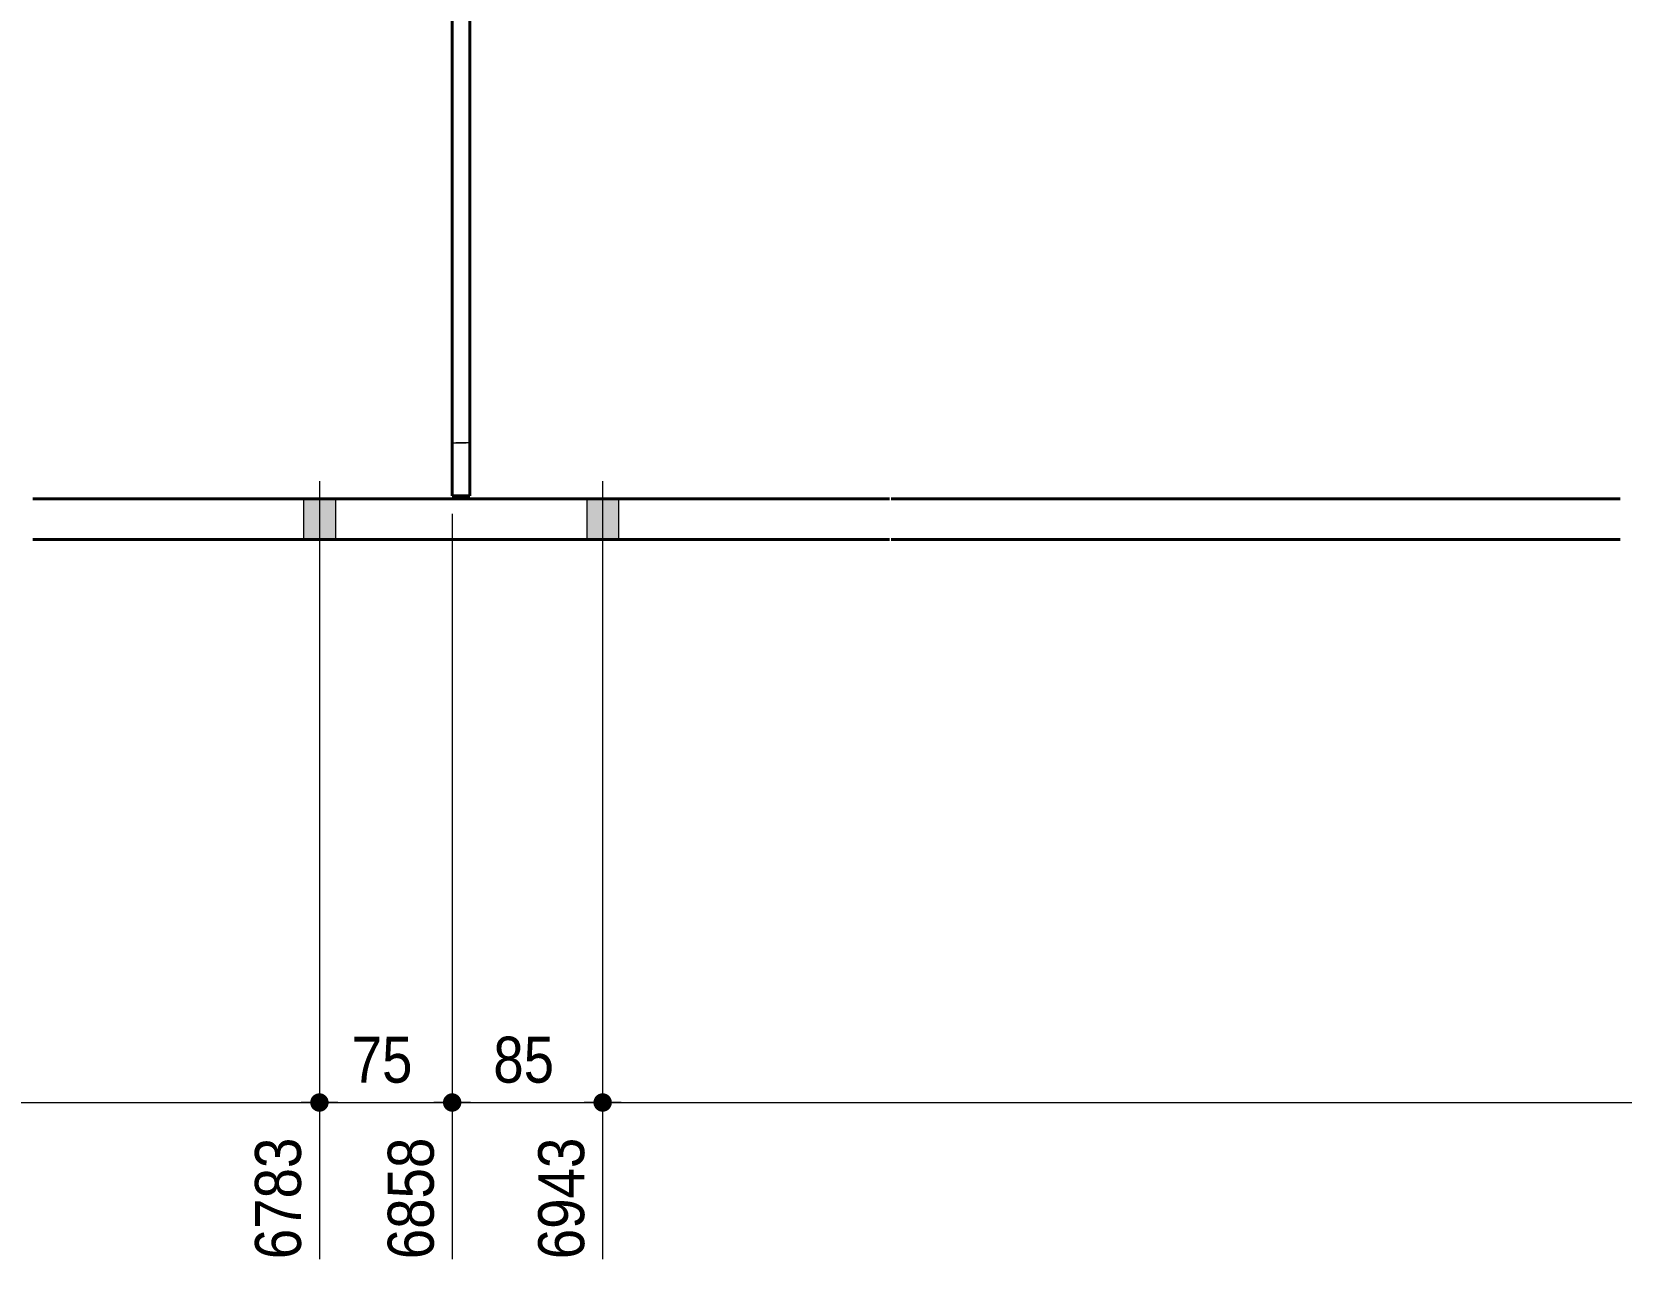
# Model space of a CAD drawing. Header units: millimetres. Extents: x 2 to 584, y 5 to 405.
# Drawn here: x 314.6 to 404.4, y 246.2 to 315.6 of the extents above; entities that cross this region are included whole.
import ezdxf

# ---------------------------------------------------------------- set-up
doc = ezdxf.new("R2010")
doc.units = ezdxf.units.MM
doc.linetypes.add('CACHE2', pattern=[1.190625, 0.79375, -0.396875])
for name, color, linetype, lineweight in [('Boulon', 7, 'Continuous', 0), ('Cache', 7, 'Continuous', 0), ('Cotation', 7, 'Continuous', 0), ('Piece', 2, 'Continuous', 0)]:
    doc.layers.add(name, color=color, linetype=linetype, lineweight=lineweight)
doc.styles.add('ARIAL', font='ARIAL.TTF')

# ---------------------------------------------------------------- blocks, each defined once
blk = doc.blocks.new('*A14')
at = {"layer": 'Boulon'}
for points in [[(331.708, 289.207), (331.708, 286.907), (329.908, 286.907), (329.908, 289.207)], [(331.708, 289.207), (331.708, 286.907), (329.908, 286.907), (329.908, 289.207)], [(347.708, 289.207), (347.708, 286.907), (345.908, 286.907), (345.908, 289.207)], [(347.708, 289.207), (347.708, 286.907), (345.908, 286.907), (345.908, 289.207)]]:
    blk.add_hatch(color=256, dxfattribs=at).paths.add_polyline_path(points, flags=17)
at = {"layer": 'Boulon', "linetype": 'Continuous', "lineweight": 0}
for p, q in [((330.808, 290.207), (330.808, 282.207)), ((330.808, 290.207), (330.808, 282.207)), ((346.808, 290.207), (346.808, 282.207)), ((346.808, 290.207), (346.808, 282.207)), ((329.908, 289.207), (329.908, 286.907)), ((329.908, 289.207), (329.908, 286.907)), ((331.708, 289.207), (331.708, 286.907)), ((331.708, 289.207), (331.708, 286.907)), ((345.908, 289.207), (345.908, 286.907)), ((345.908, 289.207), (345.908, 286.907)), ((347.708, 289.207), (347.708, 286.907)), ((347.708, 289.207), (347.708, 286.907))]:
    blk.add_line(p, q, dxfattribs=at)
blk = doc.blocks.new('*A19')
at = {"layer": 'Piece', "color": 2, "linetype": 'Continuous', "lineweight": 40}
for p, q in [((363.00841, 289.207446), (314.60841, 289.207446)), ((404.302341, 289.207446), (363.10841, 289.207446)), ((314.60841, 286.907446), (363.00841, 286.907446)), ((363.10841, 286.907446), (404.302341, 286.907446))]:
    blk.add_line(p, q, dxfattribs=at)
blk = doc.blocks.new('*A20')
at = {"layer": 'Cache', "color": 7, "linetype": 'CACHE2', "lineweight": 20}
for p, q in [((338.30841, 289.367447), (338.30841, 333.447446)), ((338.30841, 333.447446), (339.30841, 333.447446)), ((339.30841, 289.367447), (339.30841, 333.447446)), ((339.30841, 292.367447), (338.30841, 292.367447)), ((338.30841, 289.367447), (339.30841, 289.367447))]:
    blk.add_line(p, q, dxfattribs=at)
blk = doc.blocks.new('*A21')
at = {"layer": 'Cache', "color": 7, "linetype": 'CACHE2', "lineweight": 20}
blk.add_line((338.30841, 292.367447), (339.30841, 292.367447), dxfattribs=at)
at = {"layer": 'Piece', "color": 2, "linetype": 'Continuous', "lineweight": 40}
for p, q in [((338.30841, 333.447446), (338.30841, 289.367447)), ((339.30841, 333.447446), (338.30841, 333.447446)), ((339.30841, 289.367447), (339.30841, 333.447446)), ((338.30841, 289.367447), (339.30841, 289.367447))]:
    blk.add_line(p, q, dxfattribs=at)
blk = doc.blocks.new('*A97')
at = {"layer": 'Cotation'}
blk.add_hatch(color=256, dxfattribs=at).paths.add_polyline_path([(330.783, 254.579), (330.757, 254.581), (330.732, 254.584), (330.707, 254.588), (330.682, 254.594), (330.657, 254.6), (330.633, 254.608), (330.609, 254.618), (330.586, 254.628), (330.563, 254.639), (330.541, 254.652), (330.52, 254.666), (330.499, 254.68), (330.479, 254.696), (330.459, 254.713), (330.441, 254.73), (330.423, 254.749), (330.406, 254.768), (330.391, 254.788), (330.376, 254.809), (330.362, 254.831), (330.35, 254.853), (330.338, 254.876), (330.328, 254.899), (330.319, 254.923), (330.311, 254.947), (330.304, 254.972), (330.298, 254.997), (330.294, 255.022), (330.291, 255.047), (330.289, 255.073), (330.288, 255.098), (330.289, 255.124), (330.291, 255.149), (330.294, 255.174), (330.298, 255.2), (330.304, 255.224), (330.311, 255.249), (330.319, 255.273), (330.328, 255.297), (330.338, 255.32), (330.35, 255.343), (330.362, 255.365), (330.376, 255.387), (330.391, 255.408), (330.406, 255.428), (330.423, 255.447), (330.441, 255.466), (330.459, 255.483), (330.479, 255.5), (330.499, 255.516), (330.52, 255.53), (330.541, 255.544), (330.563, 255.557), (330.586, 255.568), (330.609, 255.578), (330.633, 255.588), (330.657, 255.596), (330.682, 255.602), (330.707, 255.608), (330.732, 255.612), (330.757, 255.616), (330.783, 255.617), (330.808, 255.618), (330.834, 255.617), (330.859, 255.616), (330.885, 255.612), (330.91, 255.608), (330.935, 255.602), (330.959, 255.596), (330.984, 255.588), (331.007, 255.578), (331.031, 255.568), (331.054, 255.557), (331.076, 255.544), (331.097, 255.53), (331.118, 255.516), (331.138, 255.5), (331.158, 255.483), (331.176, 255.466), (331.194, 255.447), (331.21, 255.428), (331.226, 255.408), (331.241, 255.387), (331.254, 255.365), (331.267, 255.343), (331.278, 255.32), (331.289, 255.297), (331.298, 255.273), (331.306, 255.249), (331.313, 255.224), (331.318, 255.2), (331.323, 255.174), (331.326, 255.149), (331.328, 255.124), (331.328, 255.098), (331.328, 255.073), (331.326, 255.047), (331.323, 255.022), (331.318, 254.997), (331.313, 254.972), (331.306, 254.947), (331.298, 254.923), (331.289, 254.899), (331.278, 254.876), (331.267, 254.853), (331.254, 254.831), (331.241, 254.809), (331.226, 254.788), (331.21, 254.768), (331.194, 254.749), (331.176, 254.73), (331.158, 254.713), (331.138, 254.696), (331.118, 254.68), (331.097, 254.666), (331.076, 254.652), (331.054, 254.639), (331.031, 254.628), (331.007, 254.618), (330.984, 254.608), (330.959, 254.6), (330.935, 254.594), (330.91, 254.588), (330.885, 254.584), (330.859, 254.581), (330.834, 254.579), (330.808, 254.578)], flags=17)
at = {"layer": 'Cotation', "linetype": 'Continuous', "lineweight": 0}
for p, q in [((330.808, 289.52), (330.808, 246.244)), ((330.808, 256.138), (330.808, 254.058)), ((109.727, 255.098), (330.808, 255.098)), ((331.848, 255.098), (329.768, 255.098)), ((330.808, 255.098), (331.848, 255.098))]:
    blk.add_line(p, q, dxfattribs=at)
at = {"layer": 'Cotation'}
blk.add_point((330.808, 255.098), dxfattribs=at)
at = {"layer": 'Cotation', "style": 'ARIAL', "width": 0.85}
blk.add_text('6783', height=2.6, rotation=90.00021, dxfattribs=at).set_placement((329.768, 246.244))
blk = doc.blocks.new('*A98')
at = {"layer": 'Cotation'}
for points in [[(330.783, 254.579), (330.757, 254.581), (330.732, 254.584), (330.707, 254.588), (330.682, 254.594), (330.657, 254.6), (330.633, 254.608), (330.609, 254.618), (330.586, 254.628), (330.563, 254.639), (330.541, 254.652), (330.52, 254.666), (330.499, 254.68), (330.479, 254.696), (330.459, 254.713), (330.441, 254.73), (330.423, 254.749), (330.406, 254.768), (330.391, 254.788), (330.376, 254.809), (330.362, 254.831), (330.35, 254.853), (330.338, 254.876), (330.328, 254.899), (330.319, 254.923), (330.311, 254.947), (330.304, 254.972), (330.298, 254.997), (330.294, 255.022), (330.291, 255.047), (330.289, 255.073), (330.288, 255.098), (330.289, 255.124), (330.291, 255.149), (330.294, 255.174), (330.298, 255.2), (330.304, 255.224), (330.311, 255.249), (330.319, 255.273), (330.328, 255.297), (330.338, 255.32), (330.35, 255.343), (330.362, 255.365), (330.376, 255.387), (330.391, 255.408), (330.406, 255.428), (330.423, 255.447), (330.441, 255.466), (330.459, 255.483), (330.479, 255.5), (330.499, 255.516), (330.52, 255.53), (330.541, 255.544), (330.563, 255.557), (330.586, 255.568), (330.609, 255.578), (330.633, 255.588), (330.657, 255.596), (330.682, 255.602), (330.707, 255.608), (330.732, 255.612), (330.757, 255.616), (330.783, 255.617), (330.808, 255.618), (330.834, 255.617), (330.859, 255.616), (330.885, 255.612), (330.91, 255.608), (330.935, 255.602), (330.959, 255.596), (330.984, 255.588), (331.007, 255.578), (331.031, 255.568), (331.054, 255.557), (331.076, 255.544), (331.097, 255.53), (331.118, 255.516), (331.138, 255.5), (331.158, 255.483), (331.176, 255.466), (331.194, 255.447), (331.21, 255.428), (331.226, 255.408), (331.241, 255.387), (331.254, 255.365), (331.267, 255.343), (331.278, 255.32), (331.289, 255.297), (331.298, 255.273), (331.306, 255.249), (331.313, 255.224), (331.318, 255.2), (331.323, 255.174), (331.326, 255.149), (331.328, 255.124), (331.328, 255.098), (331.328, 255.073), (331.326, 255.047), (331.323, 255.022), (331.318, 254.997), (331.313, 254.972), (331.306, 254.947), (331.298, 254.923), (331.289, 254.899), (331.278, 254.876), (331.267, 254.853), (331.254, 254.831), (331.241, 254.809), (331.226, 254.788), (331.21, 254.768), (331.194, 254.749), (331.176, 254.73), (331.158, 254.713), (331.138, 254.696), (331.118, 254.68), (331.097, 254.666), (331.076, 254.652), (331.054, 254.639), (331.031, 254.628), (331.007, 254.618), (330.984, 254.608), (330.959, 254.6), (330.935, 254.594), (330.91, 254.588), (330.885, 254.584), (330.859, 254.581), (330.834, 254.579), (330.808, 254.578)], [(338.283, 254.579), (338.257, 254.581), (338.232, 254.584), (338.207, 254.588), (338.182, 254.594), (338.157, 254.6), (338.133, 254.608), (338.109, 254.618), (338.086, 254.628), (338.063, 254.639), (338.041, 254.652), (338.02, 254.666), (337.999, 254.68), (337.979, 254.696), (337.959, 254.713), (337.941, 254.73), (337.923, 254.749), (337.906, 254.768), (337.891, 254.788), (337.876, 254.809), (337.862, 254.831), (337.85, 254.853), (337.838, 254.876), (337.828, 254.899), (337.819, 254.923), (337.811, 254.947), (337.804, 254.972), (337.798, 254.997), (337.794, 255.022), (337.791, 255.047), (337.789, 255.073), (337.788, 255.098), (337.789, 255.124), (337.791, 255.149), (337.794, 255.174), (337.798, 255.2), (337.804, 255.224), (337.811, 255.249), (337.819, 255.273), (337.828, 255.297), (337.838, 255.32), (337.85, 255.343), (337.862, 255.365), (337.876, 255.387), (337.891, 255.408), (337.906, 255.428), (337.923, 255.447), (337.941, 255.466), (337.959, 255.483), (337.979, 255.5), (337.999, 255.516), (338.02, 255.53), (338.041, 255.544), (338.063, 255.557), (338.086, 255.568), (338.109, 255.578), (338.133, 255.588), (338.157, 255.596), (338.182, 255.602), (338.207, 255.608), (338.232, 255.612), (338.257, 255.616), (338.283, 255.617), (338.308, 255.618), (338.334, 255.617), (338.359, 255.616), (338.385, 255.612), (338.41, 255.608), (338.435, 255.602), (338.459, 255.596), (338.484, 255.588), (338.507, 255.578), (338.531, 255.568), (338.554, 255.557), (338.576, 255.544), (338.597, 255.53), (338.618, 255.516), (338.638, 255.5), (338.658, 255.483), (338.676, 255.466), (338.694, 255.447), (338.71, 255.428), (338.726, 255.408), (338.741, 255.387), (338.754, 255.365), (338.767, 255.343), (338.778, 255.32), (338.789, 255.297), (338.798, 255.273), (338.806, 255.249), (338.813, 255.224), (338.818, 255.2), (338.823, 255.174), (338.826, 255.149), (338.828, 255.124), (338.828, 255.098), (338.828, 255.073), (338.826, 255.047), (338.823, 255.022), (338.818, 254.997), (338.813, 254.972), (338.806, 254.947), (338.798, 254.923), (338.789, 254.899), (338.778, 254.876), (338.767, 254.853), (338.754, 254.831), (338.741, 254.809), (338.726, 254.788), (338.71, 254.768), (338.694, 254.749), (338.676, 254.73), (338.658, 254.713), (338.638, 254.696), (338.618, 254.68), (338.597, 254.666), (338.576, 254.652), (338.554, 254.639), (338.531, 254.628), (338.507, 254.618), (338.484, 254.608), (338.459, 254.6), (338.435, 254.594), (338.41, 254.588), (338.385, 254.584), (338.359, 254.581), (338.334, 254.579), (338.308, 254.578)]]:
    blk.add_hatch(color=256, dxfattribs=at).paths.add_polyline_path(points, flags=17)
at = {"layer": 'Cotation', "linetype": 'Continuous', "lineweight": 0}
for p, q in [((330.808, 289.52), (330.808, 246.244)), ((338.308, 288.367), (338.308, 246.244)), ((330.808, 256.138), (330.808, 254.058)), ((338.308, 256.138), (338.308, 254.058)), ((331.848, 255.098), (329.768, 255.098)), ((330.808, 255.098), (329.768, 255.098)), ((330.808, 255.098), (338.308, 255.098)), ((339.348, 255.098), (337.268, 255.098)), ((338.308, 255.098), (339.348, 255.098))]:
    blk.add_line(p, q, dxfattribs=at)
at = {"layer": 'Cotation'}
for p in [(330.808, 255.098), (338.308, 255.098)]:
    blk.add_point(p, dxfattribs=at)
at = {"layer": 'Cotation', "style": 'ARIAL', "width": 0.85}
blk.add_text('75', height=2.6, dxfattribs=at).set_placement((332.63, 256.218))
blk.add_text('6858', height=2.6, rotation=90.00021, dxfattribs=at).set_placement((337.268, 246.244))
blk = doc.blocks.new('*A99')
at = {"layer": 'Cotation'}
for points in [[(338.283, 254.579), (338.257, 254.581), (338.232, 254.584), (338.207, 254.588), (338.182, 254.594), (338.157, 254.6), (338.133, 254.608), (338.109, 254.618), (338.086, 254.628), (338.063, 254.639), (338.041, 254.652), (338.02, 254.666), (337.999, 254.68), (337.979, 254.696), (337.959, 254.713), (337.941, 254.73), (337.923, 254.749), (337.906, 254.768), (337.891, 254.788), (337.876, 254.809), (337.862, 254.831), (337.85, 254.853), (337.838, 254.876), (337.828, 254.899), (337.819, 254.923), (337.811, 254.947), (337.804, 254.972), (337.798, 254.997), (337.794, 255.022), (337.791, 255.047), (337.789, 255.073), (337.788, 255.098), (337.789, 255.124), (337.791, 255.149), (337.794, 255.174), (337.798, 255.2), (337.804, 255.224), (337.811, 255.249), (337.819, 255.273), (337.828, 255.297), (337.838, 255.32), (337.85, 255.343), (337.862, 255.365), (337.876, 255.387), (337.891, 255.408), (337.906, 255.428), (337.923, 255.447), (337.941, 255.466), (337.959, 255.483), (337.979, 255.5), (337.999, 255.516), (338.02, 255.53), (338.041, 255.544), (338.063, 255.557), (338.086, 255.568), (338.109, 255.578), (338.133, 255.588), (338.157, 255.596), (338.182, 255.602), (338.207, 255.608), (338.232, 255.612), (338.257, 255.616), (338.283, 255.617), (338.308, 255.618), (338.334, 255.617), (338.359, 255.616), (338.385, 255.612), (338.41, 255.608), (338.435, 255.602), (338.459, 255.596), (338.484, 255.588), (338.507, 255.578), (338.531, 255.568), (338.554, 255.557), (338.576, 255.544), (338.597, 255.53), (338.618, 255.516), (338.638, 255.5), (338.658, 255.483), (338.676, 255.466), (338.694, 255.447), (338.71, 255.428), (338.726, 255.408), (338.741, 255.387), (338.754, 255.365), (338.767, 255.343), (338.778, 255.32), (338.789, 255.297), (338.798, 255.273), (338.806, 255.249), (338.813, 255.224), (338.818, 255.2), (338.823, 255.174), (338.826, 255.149), (338.828, 255.124), (338.828, 255.098), (338.828, 255.073), (338.826, 255.047), (338.823, 255.022), (338.818, 254.997), (338.813, 254.972), (338.806, 254.947), (338.798, 254.923), (338.789, 254.899), (338.778, 254.876), (338.767, 254.853), (338.754, 254.831), (338.741, 254.809), (338.726, 254.788), (338.71, 254.768), (338.694, 254.749), (338.676, 254.73), (338.658, 254.713), (338.638, 254.696), (338.618, 254.68), (338.597, 254.666), (338.576, 254.652), (338.554, 254.639), (338.531, 254.628), (338.507, 254.618), (338.484, 254.608), (338.459, 254.6), (338.435, 254.594), (338.41, 254.588), (338.385, 254.584), (338.359, 254.581), (338.334, 254.579), (338.308, 254.578)], [(346.783, 254.579), (346.757, 254.581), (346.732, 254.584), (346.707, 254.588), (346.682, 254.594), (346.657, 254.6), (346.633, 254.608), (346.609, 254.618), (346.586, 254.628), (346.563, 254.639), (346.541, 254.652), (346.52, 254.666), (346.499, 254.68), (346.479, 254.696), (346.459, 254.713), (346.441, 254.73), (346.423, 254.749), (346.406, 254.768), (346.391, 254.788), (346.376, 254.809), (346.362, 254.831), (346.35, 254.853), (346.338, 254.876), (346.328, 254.899), (346.319, 254.923), (346.311, 254.947), (346.304, 254.972), (346.298, 254.997), (346.294, 255.022), (346.291, 255.047), (346.289, 255.073), (346.288, 255.098), (346.289, 255.124), (346.291, 255.149), (346.294, 255.174), (346.298, 255.2), (346.304, 255.224), (346.311, 255.249), (346.319, 255.273), (346.328, 255.297), (346.338, 255.32), (346.35, 255.343), (346.362, 255.365), (346.376, 255.387), (346.391, 255.408), (346.406, 255.428), (346.423, 255.447), (346.441, 255.466), (346.459, 255.483), (346.479, 255.5), (346.499, 255.516), (346.52, 255.53), (346.541, 255.544), (346.563, 255.557), (346.586, 255.568), (346.609, 255.578), (346.633, 255.588), (346.657, 255.596), (346.682, 255.602), (346.707, 255.608), (346.732, 255.612), (346.757, 255.616), (346.783, 255.617), (346.808, 255.618), (346.834, 255.617), (346.859, 255.616), (346.885, 255.612), (346.91, 255.608), (346.935, 255.602), (346.959, 255.596), (346.984, 255.588), (347.007, 255.578), (347.031, 255.568), (347.054, 255.557), (347.076, 255.544), (347.097, 255.53), (347.118, 255.516), (347.138, 255.5), (347.158, 255.483), (347.176, 255.466), (347.194, 255.447), (347.21, 255.428), (347.226, 255.408), (347.241, 255.387), (347.254, 255.365), (347.267, 255.343), (347.278, 255.32), (347.289, 255.297), (347.298, 255.273), (347.306, 255.249), (347.313, 255.224), (347.318, 255.2), (347.323, 255.174), (347.326, 255.149), (347.328, 255.124), (347.328, 255.098), (347.328, 255.073), (347.326, 255.047), (347.323, 255.022), (347.318, 254.997), (347.313, 254.972), (347.306, 254.947), (347.298, 254.923), (347.289, 254.899), (347.278, 254.876), (347.267, 254.853), (347.254, 254.831), (347.241, 254.809), (347.226, 254.788), (347.21, 254.768), (347.194, 254.749), (347.176, 254.73), (347.158, 254.713), (347.138, 254.696), (347.118, 254.68), (347.097, 254.666), (347.076, 254.652), (347.054, 254.639), (347.031, 254.628), (347.007, 254.618), (346.984, 254.608), (346.959, 254.6), (346.935, 254.594), (346.91, 254.588), (346.885, 254.584), (346.859, 254.581), (346.834, 254.579), (346.808, 254.578)]]:
    blk.add_hatch(color=256, dxfattribs=at).paths.add_polyline_path(points, flags=17)
at = {"layer": 'Cotation', "linetype": 'Continuous', "lineweight": 0}
for p, q in [((346.808, 289.207), (346.808, 246.244)), ((338.308, 288.367), (338.308, 246.244)), ((338.308, 256.138), (338.308, 254.058)), ((346.808, 256.138), (346.808, 254.058)), ((339.348, 255.098), (337.268, 255.098)), ((338.308, 255.098), (337.268, 255.098)), ((338.308, 255.098), (346.808, 255.098)), ((347.848, 255.098), (345.768, 255.098)), ((346.808, 255.098), (347.848, 255.098))]:
    blk.add_line(p, q, dxfattribs=at)
at = {"layer": 'Cotation'}
for p in [(338.308, 255.098), (346.808, 255.098)]:
    blk.add_point(p, dxfattribs=at)
at = {"layer": 'Cotation', "style": 'ARIAL', "width": 0.85}
blk.add_text('85', height=2.6, dxfattribs=at).set_placement((340.63, 256.218))
blk.add_text('6943', height=2.6, rotation=90.00021, dxfattribs=at).set_placement((345.768, 246.244))
blk = doc.blocks.new('*A100')
at = {"layer": 'Cotation'}
blk.add_hatch(color=256, dxfattribs=at).paths.add_polyline_path([(346.783, 254.579), (346.757, 254.581), (346.732, 254.584), (346.707, 254.588), (346.682, 254.594), (346.657, 254.6), (346.633, 254.608), (346.609, 254.618), (346.586, 254.628), (346.563, 254.639), (346.541, 254.652), (346.52, 254.666), (346.499, 254.68), (346.479, 254.696), (346.459, 254.713), (346.441, 254.73), (346.423, 254.749), (346.406, 254.768), (346.391, 254.788), (346.376, 254.809), (346.362, 254.831), (346.35, 254.853), (346.338, 254.876), (346.328, 254.899), (346.319, 254.923), (346.311, 254.947), (346.304, 254.972), (346.298, 254.997), (346.294, 255.022), (346.291, 255.047), (346.289, 255.073), (346.288, 255.098), (346.289, 255.124), (346.291, 255.149), (346.294, 255.174), (346.298, 255.2), (346.304, 255.224), (346.311, 255.249), (346.319, 255.273), (346.328, 255.297), (346.338, 255.32), (346.35, 255.343), (346.362, 255.365), (346.376, 255.387), (346.391, 255.408), (346.406, 255.428), (346.423, 255.447), (346.441, 255.466), (346.459, 255.483), (346.479, 255.5), (346.499, 255.516), (346.52, 255.53), (346.541, 255.544), (346.563, 255.557), (346.586, 255.568), (346.609, 255.578), (346.633, 255.588), (346.657, 255.596), (346.682, 255.602), (346.707, 255.608), (346.732, 255.612), (346.757, 255.616), (346.783, 255.617), (346.808, 255.618), (346.834, 255.617), (346.859, 255.616), (346.885, 255.612), (346.91, 255.608), (346.935, 255.602), (346.959, 255.596), (346.984, 255.588), (347.007, 255.578), (347.031, 255.568), (347.054, 255.557), (347.076, 255.544), (347.097, 255.53), (347.118, 255.516), (347.138, 255.5), (347.158, 255.483), (347.176, 255.466), (347.194, 255.447), (347.21, 255.428), (347.226, 255.408), (347.241, 255.387), (347.254, 255.365), (347.267, 255.343), (347.278, 255.32), (347.289, 255.297), (347.298, 255.273), (347.306, 255.249), (347.313, 255.224), (347.318, 255.2), (347.323, 255.174), (347.326, 255.149), (347.328, 255.124), (347.328, 255.098), (347.328, 255.073), (347.326, 255.047), (347.323, 255.022), (347.318, 254.997), (347.313, 254.972), (347.306, 254.947), (347.298, 254.923), (347.289, 254.899), (347.278, 254.876), (347.267, 254.853), (347.254, 254.831), (347.241, 254.809), (347.226, 254.788), (347.21, 254.768), (347.194, 254.749), (347.176, 254.73), (347.158, 254.713), (347.138, 254.696), (347.118, 254.68), (347.097, 254.666), (347.076, 254.652), (347.054, 254.639), (347.031, 254.628), (347.007, 254.618), (346.984, 254.608), (346.959, 254.6), (346.935, 254.594), (346.91, 254.588), (346.885, 254.584), (346.859, 254.581), (346.834, 254.579), (346.808, 254.578)], flags=17)
at = {"layer": 'Cotation', "linetype": 'Continuous', "lineweight": 0}
for p, q in [((346.808, 289.207), (346.808, 246.244)), ((346.808, 256.138), (346.808, 254.058)), ((347.848, 255.098), (345.768, 255.098)), ((346.808, 255.098), (345.768, 255.098)), ((346.808, 255.098), (480.696, 255.098))]:
    blk.add_line(p, q, dxfattribs=at)
at = {"layer": 'Cotation'}
blk.add_point((346.808, 255.098), dxfattribs=at)

msp = doc.modelspace()

# ---------------------------------------------------------------- block references
at = {"lineweight": 0}
for name in ['*A19', '*A20', '*A21', '*A14', '*A97', '*A98', '*A99', '*A100']:
    msp.add_blockref(name, (0, 0), dxfattribs=at)

doc.saveas('drawing.dxf')
